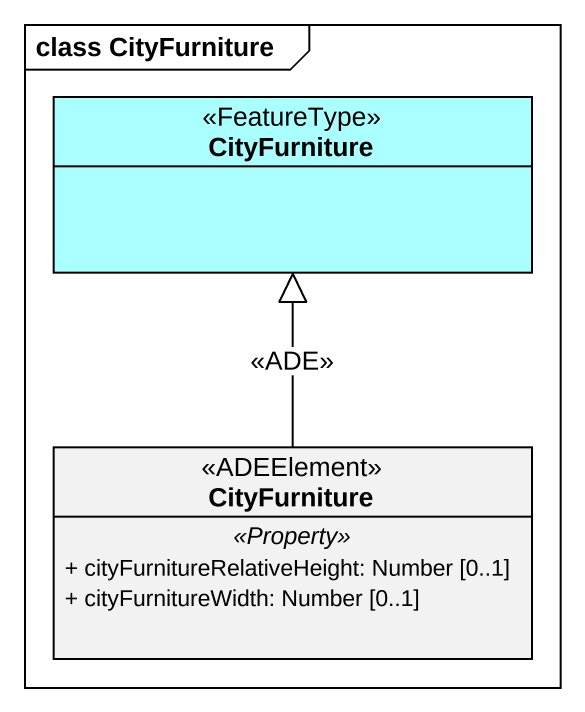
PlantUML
@startuml
mainframe class CityFurniture
hide circle
hide empty members
skinparam classAttributeIconSize 0
class CityFurniture <<FeatureType>> #AAFFFF
class "CityFurniture" as CityFurniture_2 <<ADEElement>> {
  .. <<Property>> ..
  + cityFurnitureRelativeHeight: Number [0..1]
  + cityFurnitureWidth: Number [0..1]
}
CityFurniture_2 -up-|> CityFurniture : <<ADE>>
@enduml
